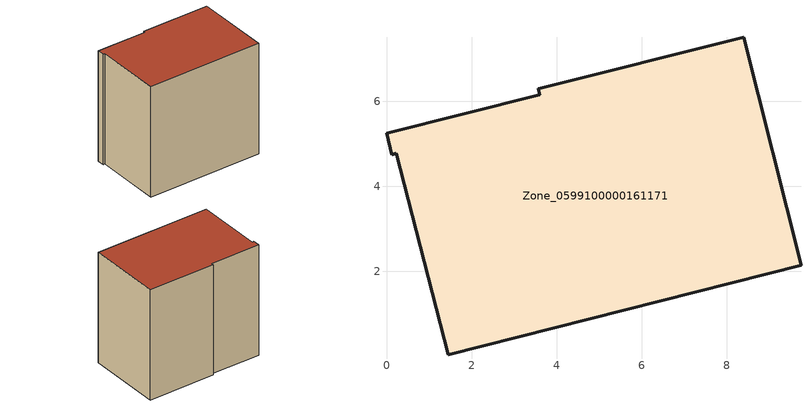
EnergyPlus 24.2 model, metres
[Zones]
Zone_0599100000161171
 floor ground (C_G): 8.4,7.51 9.75,2.15 1.46,0.04 0.23,4.78 0.13,4.74 0,5.25 3.6,6.16 3.57,6.29 z0
 wall outside (C_F): 0.23,4.78 1.46,0.04 9.75,2.15 8.4,7.51 3.57,6.29 3.6,6.16 0,5.25 0.13,4.74 0.23,4.78 z0:8.31
 roof outside (C_R): 3.6,6.16 0,5.25 0.13,4.74 0.23,4.78 1.46,0.04 9.75,2.15 8.4,7.51 3.57,6.29 z8.31
[BUILDING]
Pand.0599100000161171: North Axis=0; Terrain=City; Loads Convergence Tolerance Value=0.04; Temperature Convergence Tolerance Value=0.4; Solar Distribution=FullExterior; Maximum Number of Warmup Days=25; Minimum Number of Warmup Days=1
[Site:Location]
Rotterdam.The.Hague.AP_ZH_NLD Design_Conditions: Latitude=51.96; Longitude=4.45; Time Zone=1; Elevation=-4.5
[SITE:GROUNDTEMPERATURE:BUILDINGSURFACE]
18, 18, 18, 18, 18, 18, 18, 18, 18, 18, 18, 18
[MATERIAL] Thermal Absorptance=0.9; Solar Absorptance=0.7; Visible Absorptance=0.7
Name | Roughness | Thickness | Conductivity | Density | Specific Heat
G.TI.1975-1991 | MediumSmooth | 0.15 | 0.288461 | 540 | 1210
F.TI.1975-1991 | Rough | 0.3 | 0.230769 | 1920 | 840
R.TI.1975-1991 | MediumRough | 0.2 | 0.153846 | 1500 | 1000
[CONSTRUCTION]
C_G: G.TI.1975-1991
C_F: F.TI.1975-1991
C_R: R.TI.1975-1991
[ZONE]
Zone_0599100000161171: Type=1; Multiplier=1; Ceiling Height=Autocalculate; Volume=Autocalculate; Floor Area=autocalculate; Part of Total Floor Area=Yes
[ZONEINFILTRATION:DESIGNFLOWRATE]
Infil_Zone_0599100000161171: Zone or ZoneList or Space or SpaceList=Zone_0599100000161171; Schedule=AlwaysOn; Design Flow Rate Calculation Method=Flow/Area; Flow Rate per Floor Area=0.003; Constant Term Coefficient=1; Temperature Term Coefficient=0; Velocity Term Coefficient=0; Velocity Squared Term Coefficient=0
[HVACTEMPLATE:ZONE:IDEALLOADSAIRSYSTEM]
Zone_0599100000161171: Maximum Heating Supply Air Temperature=50; Minimum Cooling Supply Air Temperature=13; Maximum Heating Supply Air Humidity Ratio=0.0156; Minimum Cooling Supply Air Humidity Ratio=0.0077; Heating Limit=NoLimit; Cooling Limit=NoLimit; Dehumidification Control Type=ConstantSensibleHeatRatio; Cooling Sensible Heat Ratio=0.7; Dehumidification Setpoint=60; Humidification Control Type=None; Humidification Setpoint=30; Outdoor Air Method=None; Outdoor Air Flow Rate per Person=0.00944; Outdoor Air Flow Rate per Zone Floor Area=0; Outdoor Air Flow Rate per Zone=0; Demand Controlled Ventilation Type=None; Outdoor Air Economizer Type=NoEconomizer; Heat Recovery Type=None; Sensible Heat Recovery Effectiveness=0.7; Latent Heat Recovery Effectiveness=0.65
[ZONECONTROL:THERMOSTAT]
ThermostatControl_Zone_0599100000161171: Zone or ZoneList=Zone_0599100000161171; Control Type Schedule=DualSetpointControlType; Control 1=Thermostat_Zone_0599100000161171; Temperature Difference Between Cutout And Setpoint=0
[THERMOSTATSETPOINT:DUALSETPOINT]
Thermostat_Zone_0599100000161171: Heating Setpoint Temperature Schedule=HeatingSetpoint_Zone_0599100000161171; Cooling Setpoint Temperature Schedule=CoolingSetpoint_Zone_0599100000161171
[SCHEDULE:COMPACT]
HeatingSetpoint_Zone_0599100000161171: Through: 12/31, For: AllDays, Until: 24:00, 21
CoolingSetpoint_Zone_0599100000161171: Through: 12/31, For: AllDays, Until: 24:00, 24
DualSetpointControlType: Through: 12/31, For: AllDays, Until: 24:00, 4
AlwaysOn: Through: 12/31, For: AllDays, Until: 24:00, 1
